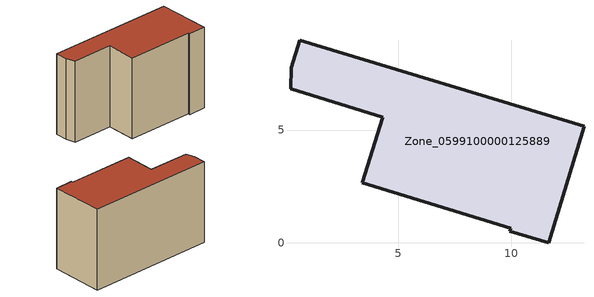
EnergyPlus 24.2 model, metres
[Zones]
Zone_0599100000125889
 floor ground (C_G): 0.27,7.77 0.64,8.99 13.22,5.16 11.65,0 9.93,0.51 9.97,0.65 3.41,2.67 4.31,5.57 0.22,6.83 z0
 wall outside (C_F): 3.41,2.67 9.97,0.65 9.93,0.51 11.65,0 13.22,5.16 0.64,8.99 0.27,7.77 0.22,6.83 4.31,5.57 3.41,2.67 z0:8.36
 roof outside (C_R): 0.27,7.77 0.22,6.83 4.31,5.57 3.41,2.67 9.97,0.65 9.93,0.51 11.65,0 13.22,5.16 0.64,8.99 z8.36
[BUILDING]
Pand.0599100000125889: North Axis=0; Terrain=City; Loads Convergence Tolerance Value=0.04; Temperature Convergence Tolerance Value=0.4; Solar Distribution=FullExterior; Maximum Number of Warmup Days=25; Minimum Number of Warmup Days=1
[Site:Location]
Rotterdam.The.Hague.AP_ZH_NLD Design_Conditions: Latitude=51.96; Longitude=4.45; Time Zone=1; Elevation=-4.5
[SITE:GROUNDTEMPERATURE:BUILDINGSURFACE]
18, 18, 18, 18, 18, 18, 18, 18, 18, 18, 18, 18
[MATERIAL] Thermal Absorptance=0.9; Solar Absorptance=0.7; Visible Absorptance=0.7
Name | Roughness | Thickness | Conductivity | Density | Specific Heat
G.TI.1975-1991 | MediumSmooth | 0.15 | 0.288461 | 540 | 1210
F.TI.1975-1991 | Rough | 0.3 | 0.230769 | 1920 | 840
R.TI.1975-1991 | MediumRough | 0.2 | 0.153846 | 1500 | 1000
[CONSTRUCTION]
C_G: G.TI.1975-1991
C_F: F.TI.1975-1991
C_R: R.TI.1975-1991
[ZONE]
Zone_0599100000125889: Type=1; Multiplier=1; Ceiling Height=Autocalculate; Volume=Autocalculate; Floor Area=autocalculate; Part of Total Floor Area=Yes
[ZONEINFILTRATION:DESIGNFLOWRATE]
Infil_Zone_0599100000125889: Zone or ZoneList or Space or SpaceList=Zone_0599100000125889; Schedule=AlwaysOn; Design Flow Rate Calculation Method=Flow/Area; Flow Rate per Floor Area=0.003; Constant Term Coefficient=1; Temperature Term Coefficient=0; Velocity Term Coefficient=0; Velocity Squared Term Coefficient=0
[HVACTEMPLATE:ZONE:IDEALLOADSAIRSYSTEM]
Zone_0599100000125889: Maximum Heating Supply Air Temperature=50; Minimum Cooling Supply Air Temperature=13; Maximum Heating Supply Air Humidity Ratio=0.0156; Minimum Cooling Supply Air Humidity Ratio=0.0077; Heating Limit=NoLimit; Cooling Limit=NoLimit; Dehumidification Control Type=ConstantSensibleHeatRatio; Cooling Sensible Heat Ratio=0.7; Dehumidification Setpoint=60; Humidification Control Type=None; Humidification Setpoint=30; Outdoor Air Method=None; Outdoor Air Flow Rate per Person=0.00944; Outdoor Air Flow Rate per Zone Floor Area=0; Outdoor Air Flow Rate per Zone=0; Demand Controlled Ventilation Type=None; Outdoor Air Economizer Type=NoEconomizer; Heat Recovery Type=None; Sensible Heat Recovery Effectiveness=0.7; Latent Heat Recovery Effectiveness=0.65
[ZONECONTROL:THERMOSTAT]
ThermostatControl_Zone_0599100000125889: Zone or ZoneList=Zone_0599100000125889; Control Type Schedule=DualSetpointControlType; Control 1=Thermostat_Zone_0599100000125889; Temperature Difference Between Cutout And Setpoint=0
[THERMOSTATSETPOINT:DUALSETPOINT]
Thermostat_Zone_0599100000125889: Heating Setpoint Temperature Schedule=HeatingSetpoint_Zone_0599100000125889; Cooling Setpoint Temperature Schedule=CoolingSetpoint_Zone_0599100000125889
[SCHEDULE:COMPACT]
HeatingSetpoint_Zone_0599100000125889: Through: 12/31, For: AllDays, Until: 24:00, 21
CoolingSetpoint_Zone_0599100000125889: Through: 12/31, For: AllDays, Until: 24:00, 24
DualSetpointControlType: Through: 12/31, For: AllDays, Until: 24:00, 4
AlwaysOn: Through: 12/31, For: AllDays, Until: 24:00, 1
